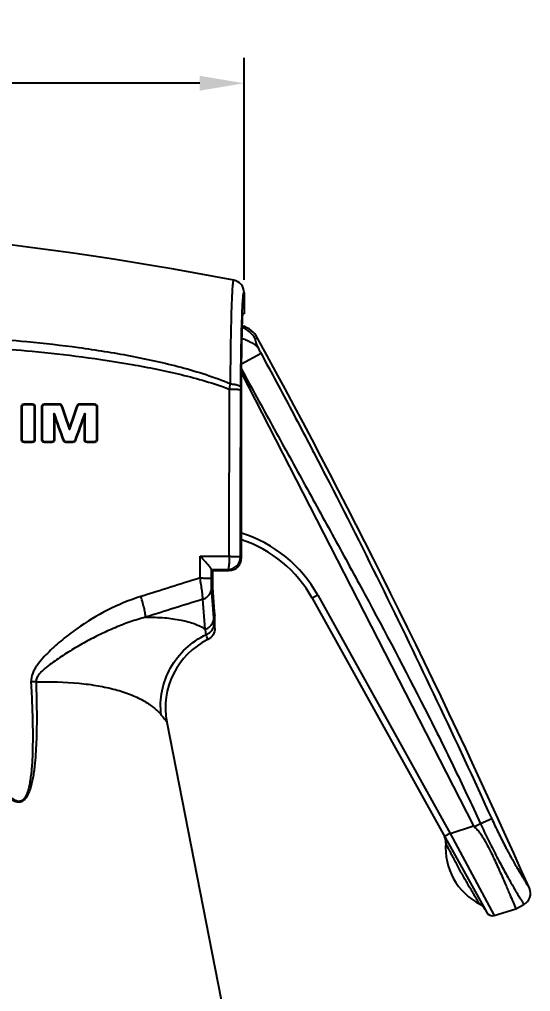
# Model space of a CAD drawing. Extents: x -7342 to 109, y -2713 to 214.
# Drawn here: x -7131.4 to -7091, y -2564.4 to -2487.5 of the extents above; entities that cross this region are included whole.
import ezdxf

# ---------------------------------------------------------------- set-up
doc = ezdxf.new("R2010")
doc.units = 0
doc.header["$LTSCALE"] = 7
doc.layers.get('0').update_dxf_attribs({"color": 2, "linetype": 'CONTINUOUS'})
doc.layers.get('Defpoints').update_dxf_attribs({"linetype": 'CONTINUOUS'})
doc.layers.add('DWG', color=7, linetype='CONTINUOUS')
doc.layers.add('EB0', color=7, linetype='CONTINUOUS', lineweight=35)
doc.styles.add('DD', font='romans', dxfattribs={"bigfont": 'GHS.shx'})
doc.dimstyles.new('CWC', dxfattribs={"dimscale": 0, "dimtxt": 3.5, "dimasz": 3.5, "dimexe": 2, "dimexo": 1, "dimgap": 1, "dimtad": 1, "dimdec": 4, "dimdsep": 46, "dimtxsty": 'DD', "dimcen": 3, "dimclrd": 2, "dimclre": 2, "dimclrt": 2, "dimadec": 3, "dimazin": 2, "dimtfac": 1, "dimtdec": 4, "dimtmove": 0, "dimatfit": 3, "dimfxl": 0, "dimtvp": 1, "dimtolj": 1, "dimtzin": 0, "dimlwd": -1, "dimlwe": -1, "dimarcsym": 0})

# ---------------------------------------------------------------- blocks, each defined once
blk = doc.blocks.new('*D52')
at = {"layer": 'Defpoints', "color": 0}
for p in [(-7178.03, -2492.561), (-7178.03, -2506.453), (-7113.659, -2509.115)]:
    blk.add_point(p, dxfattribs=at)
at = {"layer": 'DWG', "color": 2}
for p, q in [((-7178.03, -2505.453), (-7178.03, -2490.561)), ((-7113.659, -2508.115), (-7113.659, -2490.561)), ((-7117.159, -2492.561), (-7174.53, -2492.561))]:
    blk.add_line(p, q, dxfattribs=at)
for points in [[(-7174.53, -2491.978), (-7174.53, -2493.144), (-7178.03, -2492.561)], [(-7117.159, -2491.978), (-7117.159, -2493.144), (-7113.659, -2492.561)]]:
    blk.add_solid(points, dxfattribs=at)
at = {"layer": 'DWG', "color": 2, "insert": (-7145.845, -2489.811), "char_height": 3.5, "attachment_point": 5, "style": 'DD'}
blk.add_mtext('\\A1;64.7', dxfattribs=at)

msp = doc.modelspace()

# ---------------------------------------------------------------- linework, layer by layer
at = {"color": 7, "linetype": 'Continuous'}
for p, q in [((-7113.65939, -2509.11457), (-7113.65939, -2510.79106)), ((-7113.65939, -2510.79106), (-7113.76413, -2510.79198)), ((-7112.58358, -2512.72212), (-7112.78078, -2512.77706)), ((-7112.30919, -2513.94578), (-7113.85574, -2514.78641)), ((-7113.85574, -2530.09506), (-7113.85574, -2514.29106)), ((-7113.85574, -2515.48474), (-7095.51056, -2551.30103)), ((-7114.82975, -2529.97411), (-7114.81516, -2516.75013)), ((-7117.13878, -2531.6859), (-7117.13698, -2529.96765)), ((-7117.13698, -2529.96765), (-7114.82975, -2529.97411)), ((-7113.93682, -2530.01397), (-7113.85574, -2530.09506)), ((-7116.24508, -2531.72528), (-7116.24432, -2530.99547)), ((-7116.15522, -2531.09524), (-7116.24048, -2531.00997)), ((-7116.24048, -2531.00997), (-7114.93648, -2531.01363)), ((-7116.15522, -2531.09524), (-7114.85517, -2531.09494)), ((-7116.15522, -2531.09524), (-7116.15522, -2532.43446)), ((-7114.93648, -2531.01363), (-7114.85517, -2531.09494)), ((-7116.15522, -2532.43446), (-7116.01077, -2534.35674)), ((-7116.04869, -2534.84679), (-7116.23214, -2532.47204)), ((-7107.82897, -2533.05454), (-7108.26219, -2533.29534)), ((-7107.82897, -2533.05454), (-7097.3664, -2551.89024)), ((-7116.73104, -2535.74237), (-7116.9145, -2533.36761)), ((-7108.26219, -2533.29534), (-7094.46283, -2558.13823)), ((-7115.95939, -2535.65446), (-7115.95939, -2534.68904)), ((-7119.75909, -2543.08572), (-7107.14385, -2607.68446)), ((-7094.07386, -2550.72874), (-7094.95815, -2551.13231)), ((-7097.3664, -2551.89024), (-7095.51056, -2551.30103)), ((-7094.95815, -2551.13231), (-7095.44308, -2551.37993)), ((-7097.3664, -2551.89024), (-7097.79962, -2552.13104)), ((-7097.3664, -2551.89024), (-7093.87854, -2558.37328)), ((-7092.15939, -2557.84369), (-7091.53072, -2557.50871)), ((-7093.87854, -2558.37328), (-7092.15939, -2557.84369))]:
    msp.add_line(p, q, dxfattribs=at)
for centre, radius, start, end in [((-7164.64957, -2768.33914), 265, 79.0848316, 90.2183348), ((-7114.65967, -2509.11558), 1.00029, 0.0085983, 79.0915241), ((-7114.33928, -2513.67998), 2, 28.6155855, 75.0657199), ((-7639.29521, -2800.08052), 600, 23.98105968, 28.61558545), ((-7104.13022, -2509.48972), 9.31407, 205.4849036, 208.5824029), ((-7148.35273, -2509.92582), 34.22484, 348.4983386, 349.2113305), ((-7084.53659, -2516.8228), 29.38566, 179.5679045, 179.9433622), ((-7117.00813, -2538.15334), 10.50023, 29.0511115, 72.4948569), ((-7117.00409, -2538.15117), 10, 29.0506389, 71.6314796), ((-7114.9373, -2530.01315), 1.00048, 270.0471486, 359.9528514), ((-7254.54552, -2545.49909), 138.90588, 4.2176893, 4.3981698), ((-7130.98708, -2538.72355), 14.56441, 10.1475649, 11.8113085), ((-7113.87033, -2541.93573), 6, 116.1957844, 191.0500072), ((-7127.9219, -2590.32343), 50.47397, 92.484782, 92.9395758), ((-7098.70682, -2552.55718), 1, 355.6356313, 25.1670412), ((-7092.67964, -2553.01866), 5.04482, 175.6182816, 242.4829962), ((-7092.00098, -2556.62617), 1, 298.0506389, 23.9810595), ((-7095.47274, -2558.37949), 1, 29.0506261, 62.4656466), ((-7094.02574, -2557.89543), 0.5, 209.0506389, 287.1216311)]:
    msp.add_arc(centre, radius, start, end, dxfattribs=at)
for centre, major_axis, ratio, start_param, end_param in [((-7113.76411, -2514.29106), (0, 3.49909), 0.02618592, 0.00022852, 1.57079633), ((-7114.85585, -2530.0946), (-0.526, 0.85105), 0.99948946, 2.58845989, 4.15857098), ((-7115.95936, -2528.72252), (0, 5.96652), 0.02618592, 2.80627364, 3.14136413)]:
    msp.add_ellipse(centre, major_axis=major_axis, ratio=ratio, start_param=start_param, end_param=end_param, dxfattribs=at)
for points, knots in [([(-7114.67032, -2511.73502), (-7114.66427, -2511.46437), (-7114.65173, -2510.95332), (-7114.63008, -2510.23476), (-7114.60689, -2509.61428), (-7114.58252, -2509.09852), (-7114.5601, -2508.73661), (-7114.5411, -2508.50376), (-7114.52744, -2508.37184), (-7114.51507, -2508.27073), (-7114.50007, -2508.19572), (-7114.49149, -2508.15589), (-7114.47649, -2508.13218), (-7114.47039, -2508.13336)], [0, 0, 0, 0, 5424.34148075, 10242.55594632, 14403.87597728, 17864.63120447, 20588.94111424, 21666.03019871, 22549.43097907, 23237.41366683, 23729.32450583, 24027.39674759, 24152.00688726, 24152.00688726, 24152.00688726, 24152.00688726]), ([(-7113.80828, -2510.77047), (-7113.80309, -2510.64226), (-7113.79265, -2510.40184), (-7113.77527, -2510.06559), (-7113.75764, -2509.77953), (-7113.73893, -2509.54275), (-7113.72202, -2509.36286), (-7113.70094, -2509.22505), (-7113.68947, -2509.16014), (-7113.66891, -2509.11182), (-7113.65939, -2509.11457)], [0, 0, 0, 0, 4151.96546532, 7788.01817065, 10889.50643742, 13440.80375823, 15430.1259373, 16846.86333719, 17695.36360871, 18016.10811808, 18016.10811808, 18016.10811808, 18016.10811808]), ([(-7113.92141, -2516.60119), (-7113.91316, -2515.4985), (-7113.88938, -2513.55466), (-7113.84232, -2511.61106), (-7113.80828, -2510.77047)], [0, 0, 0, 0, 3084.99189649, 5438.56718991, 5438.56718991, 5438.56718991, 5438.56718991]), ([(-7114.73283, -2516.33241), (-7114.72995, -2515.91364), (-7114.71685, -2514.38108), (-7114.69523, -2512.84857), (-7114.67032, -2511.73502)], [0, 0, 0, 0, 1486.83611274, 5441.29577538, 5441.29577538, 5441.29577538, 5441.29577538]), ([(-7112.78078, -2512.77706), (-7112.89319, -2512.56998), (-7113.19365, -2512.19299), (-7113.6071, -2511.94489), (-7113.82697, -2511.86127)], [0, 0, 0, 0, 2722.78327209, 5441.15056514, 5441.15056514, 5441.15056514, 5441.15056514]), ([(-7149.28055, -2524.7798), (-7150.40986, -2524.67106), (-7152.66452, -2524.40635), (-7155.46339, -2523.93199), (-7157.67941, -2523.43685), (-7159.32471, -2522.99426), (-7160.67433, -2522.55003), (-7161.73122, -2522.13231), (-7162.50822, -2521.78065), (-7163.26238, -2521.38094), (-7163.9806, -2520.91859), (-7164.52985, -2520.46135), (-7164.90961, -2520.0355), (-7165.15092, -2519.68069), (-7165.32747, -2519.2882), (-7165.41216, -2518.86496), (-7165.38739, -2518.43397), (-7165.25869, -2518.02331), (-7165.04983, -2517.64923), (-7164.69938, -2517.20119), (-7164.17017, -2516.72353), (-7163.46537, -2516.24647), (-7162.47088, -2515.70169), (-7161.16446, -2515.14813), (-7159.55034, -2514.61426), (-7157.90788, -2514.17498), (-7156.24767, -2513.80902), (-7154.57531, -2513.50297), (-7152.89436, -2513.24773), (-7150.64476, -2512.96658), (-7147.82116, -2512.71371), (-7144.42365, -2512.54262), (-7141.02178, -2512.48922), (-7137.61946, -2512.54485), (-7134.21995, -2512.70546), (-7131.95768, -2512.88249), (-7130.82825, -2512.98927)], [0, 0, 0, 0, 4288.2162578, 8577.35963165, 10722.71903174, 12868.55491545, 15014.97309561, 16088.67787932, 17162.67938901, 18237.0397622, 19311.81212828, 20386.96891402, 20925.32711994, 21464.00243503, 22002.75984546, 22541.19073381, 23079.19286168, 23616.59719475, 24153.63209881, 24689.95862703, 25760.48978737, 26831.03503963, 27901.53665086, 30041.76995686, 32182.54716675, 34323.65993427, 36465.04140862, 38606.65417144, 40748.47752396, 42890.4937861, 47174.81887191, 51459.88052425, 55745.62953118, 60032.06366299, 64319.21652345, 68607.16476736, 68607.16476736, 68607.16476736, 68607.16476736]), ([(-7130.82825, -2512.98927), (-7129.46086, -2513.11855), (-7126.73041, -2513.43045), (-7123.3371, -2513.97178), (-7120.64358, -2514.52073), (-7118.63815, -2515.00455), (-7116.65755, -2515.58386), (-7115.36322, -2516.05696), (-7114.73283, -2516.33241)], [0, 0, 0, 0, 3418.48912727, 6837.98605993, 8548.45252823, 10259.27679716, 11970.81474489, 13683.04329224, 13683.04329224, 13683.04329224, 13683.04329224]), ([(-7113.84536, -2512.72975), (-7113.70484, -2512.77504), (-7113.43651, -2512.87668), (-7113.0699, -2513.06097), (-7112.76659, -2513.26239), (-7112.60062, -2513.41728), (-7112.53803, -2513.49731)], [0, 0, 0, 0, 2789.11961603, 5410.27891705, 7734.80094219, 9654.32722187, 9654.32722187, 9654.32722187, 9654.32722187]), ([(-7112.78078, -2512.77706), (-7112.78732, -2512.77888), (-7112.79379, -2512.79318), (-7112.79402, -2512.81261), (-7112.79215, -2512.83591), (-7112.78697, -2512.86441), (-7112.77522, -2512.91388), (-7112.75216, -2512.98863), (-7112.71461, -2513.09263), (-7112.645, -2513.26577), (-7112.58328, -2513.40206), (-7112.53802, -2513.49732)], [0, 0, 0, 0, 529.63574197, 975.86705236, 1573.0266267, 2327.32561887, 3240.00589898, 5533.02763532, 8422.65203434, 11858.4738694, 20081.04596841, 20081.04596841, 20081.04596841, 20081.04596841]), ([(-7149.21533, -2524.11136), (-7150.33633, -2524.01718), (-7152.57529, -2523.786), (-7155.35849, -2523.36696), (-7157.56649, -2522.92648), (-7159.20893, -2522.53098), (-7160.55996, -2522.13194), (-7161.62159, -2521.75426), (-7162.40436, -2521.43452), (-7163.16713, -2521.06808), (-7163.89696, -2520.63894), (-7164.45795, -2520.2053), (-7164.8417, -2519.78929), (-7165.07699, -2519.43407), (-7165.22743, -2519.0329), (-7165.25152, -2518.60309), (-7165.13998, -2518.189), (-7164.92909, -2517.81931), (-7164.65622, -2517.49515), (-7164.24118, -2517.11434), (-7163.66075, -2516.71368), (-7162.9181, -2516.31346), (-7162.14773, -2515.96999), (-7161.35993, -2515.66946), (-7160.29351, -2515.31408), (-7158.93884, -2514.93878), (-7157.29378, -2514.56832), (-7155.63581, -2514.26068), (-7153.96912, -2514.00477), (-7152.29622, -2513.79306), (-7150.05979, -2513.56264), (-7147.25604, -2513.36149), (-7143.88545, -2513.23787), (-7140.51259, -2513.21962), (-7137.14059, -2513.29932), (-7133.77208, -2513.47335), (-7131.53042, -2513.65213), (-7130.41117, -2513.75782)], [0, 0, 0, 0, 4404.80485729, 8810.82986467, 11014.66160725, 13218.98182283, 15423.86446201, 16526.75433717, 17629.90447005, 18733.35953828, 19837.16486778, 20941.0750699, 21493.94458235, 22046.967542, 22599.68769449, 23151.72279245, 23703.31065614, 24254.71374897, 24805.62936948, 25356.21214171, 26456.09490285, 27556.13888396, 28656.22327929, 29756.33551005, 30856.47540006, 33056.6047208, 35256.94133442, 37457.41426412, 39657.98381447, 41858.62748456, 44059.3279953, 48460.659245, 52862.16851458, 57263.80599626, 61665.55468575, 66067.4201431, 70469.43535504, 70469.43535504, 70469.43535504, 70469.43535504]), ([(-7130.41117, -2513.75782), (-7129.09086, -2513.88251), (-7126.45419, -2514.17718), (-7123.17449, -2514.67248), (-7120.56746, -2515.16499), (-7118.62363, -2515.59377), (-7116.69836, -2516.10071), (-7115.4344, -2516.51134), (-7114.81516, -2516.75013)], [0, 0, 0, 0, 3422.57068543, 6845.38636711, 8557.12924859, 10269.0156254, 11981.30798804, 13694.132239, 13694.132239, 13694.132239, 13694.132239]), ([(-7112.30919, -2513.94578), (-7111.49251, -2515.44975), (-7109.8743, -2518.46564), (-7106.70155, -2524.52975), (-7101.30443, -2535.22141), (-7096.91917, -2544.50471), (-7094.07386, -2550.72874)], [0, 0, 0, 0, 1219.04529907, 2437.89752941, 4874.93491507, 9749.66530752, 9749.66530752, 9749.66530752, 9749.66530752]), ([(-7113.85596, -2515.18249), (-7113.45197, -2515.92617), (-7112.64397, -2517.41353), (-7111.42409, -2519.64026), (-7110.1996, -2521.86447), (-7108.56551, -2524.82928), (-7106.52373, -2528.53577), (-7103.28436, -2534.48104), (-7100.12149, -2540.46839), (-7097.10718, -2546.53128), (-7095.66239, -2549.59314), (-7094.95815, -2551.13231)], [0, 0, 0, 0, 1264.39041886, 2528.77999413, 3793.17094504, 5057.56081163, 7586.34094939, 10115.12074931, 15172.56893606, 17701.3289186, 20230.07528023, 20230.07528023, 20230.07528023, 20230.07528023]), ([(-7114.81516, -2516.75013), (-7114.75659, -2516.75047), (-7114.64228, -2516.7516), (-7114.47715, -2516.75459), (-7114.32626, -2516.75882), (-7114.19464, -2516.76405), (-7114.08651, -2516.77017), (-7114.01253, -2516.77605), (-7113.9679, -2516.78151), (-7113.94529, -2516.78511), (-7113.93129, -2516.78876), (-7113.92351, -2516.7916), (-7113.92224, -2516.79375)], [0, 0, 0, 0, 4378.11097648, 8545.33439225, 12346.07370075, 15662.17506572, 18389.97782688, 20446.11007967, 21199.37055446, 21762.74146237, 22134.85337522, 22321.96778132, 22321.96778132, 22321.96778132, 22321.96778132]), ([(-7114.73283, -2516.33241), (-7114.62708, -2516.33872), (-7114.43323, -2516.35926), (-7114.20839, -2516.40781), (-7114.06517, -2516.46278), (-7113.97826, -2516.50951), (-7113.92486, -2516.56387), (-7113.92141, -2516.60119)], [0, 0, 0, 0, 4182.32816148, 7679.03234762, 9066.81212217, 10184.63836232, 11664.20193041, 11664.20193041, 11664.20193041, 11664.20193041]), ([(-7116.24432, -2530.99547), (-7116.24563, -2530.98682), (-7116.25488, -2530.96608), (-7116.28595, -2530.91314), (-7116.34879, -2530.82885), (-7116.4444, -2530.71152), (-7116.56122, -2530.57693), (-7116.69264, -2530.43144), (-7116.88452, -2530.22566), (-7117.03447, -2530.07105), (-7117.13698, -2529.96765)], [0, 0, 0, 0, 350.7676576, 893.53247617, 2471.67017139, 4551.48392629, 6970.91733783, 9618.28253339, 12416.66960487, 18257.76426159, 18257.76426159, 18257.76426159, 18257.76426159]), ([(-7114.82975, -2529.97411), (-7114.82789, -2530.10368), (-7114.83547, -2530.34508), (-7114.85128, -2530.62982), (-7114.87455, -2530.8176), (-7114.89065, -2530.9152), (-7114.90837, -2530.97604), (-7114.92479, -2531.00409), (-7114.93269, -2531.01243), (-7114.93648, -2531.01363)], [0, 0, 0, 0, 5912.71565075, 11013.15007768, 13010.96833084, 14533.83973354, 15543.0096441, 15852.05345415, 16033.62864024, 16033.62864024, 16033.62864024, 16033.62864024]), ([(-7114.82975, -2529.97411), (-7114.77118, -2529.97442), (-7114.65688, -2529.97545), (-7114.49174, -2529.97819), (-7114.34085, -2529.98205), (-7114.20924, -2529.98683), (-7114.10111, -2529.99243), (-7114.02713, -2529.99778), (-7113.9825, -2530.0028), (-7113.9599, -2530.00604), (-7113.94596, -2530.00946), (-7113.93816, -2530.01192), (-7113.93682, -2530.01397)], [0, 0, 0, 0, 4424.58016053, 8635.95371863, 12476.81564828, 15827.68866869, 18583.70713296, 20660.4207797, 21420.71605359, 21988.70989921, 22362.64451725, 22547.42243209, 22547.42243209, 22547.42243209, 22547.42243209]), ([(-7130.11015, -2539.89691), (-7130.08896, -2540.53218), (-7130.05734, -2541.80304), (-7130.0554, -2543.39224), (-7130.089, -2544.66292), (-7130.13766, -2545.61491), (-7130.2051, -2546.40649), (-7130.28367, -2547.03695), (-7130.35871, -2547.50743), (-7130.4554, -2547.97399), (-7130.58336, -2548.43268), (-7130.73081, -2548.80264), (-7130.89365, -2549.07559), (-7131.04845, -2549.25777), (-7131.24847, -2549.39399), (-7131.48841, -2549.44087), (-7131.72532, -2549.39224), (-7132.01174, -2549.25212), (-7132.32244, -2548.99963), (-7132.64758, -2548.6511), (-7132.94343, -2548.27665), (-7133.21856, -2547.88697), (-7133.47847, -2547.48692), (-7133.80924, -2546.94359), (-7134.19929, -2546.25053), (-7134.64158, -2545.40501), (-7135.06469, -2544.54973), (-7135.47291, -2543.68724), (-7135.86914, -2542.81919), (-7136.38425, -2541.65586), (-7137.00744, -2540.19264), (-7137.73072, -2538.42659), (-7138.43483, -2536.65283), (-7139.12351, -2534.87304), (-7139.79946, -2533.0884), (-7140.24294, -2531.89596), (-7140.46314, -2531.29918)], [0, 0, 0, 0, 4554.48614269, 9108.52232213, 11385.3652658, 13661.94418585, 15938.08849855, 17076.01479218, 18213.73000975, 19351.14239492, 20488.03030397, 21623.69629389, 22191.53697408, 22758.98816713, 23325.44110353, 23891.30663893, 24458.80699707, 25027.12095492, 26163.30153109, 27301.49621387, 28440.33116505, 29579.44838181, 30718.71162891, 31858.06320699, 34136.81405605, 36415.72648084, 38694.71784232, 40973.75168575, 43252.80837718, 45531.87740724, 50089.98939079, 54648.11034591, 59206.21664478, 63764.29570099, 68322.3397892, 72880.34434712, 72880.34434712, 72880.34434712, 72880.34434712]), ([(-7130.51035, -2539.91587), (-7130.47615, -2540.54331), (-7130.41701, -2541.79866), (-7130.37537, -2543.36913), (-7130.37236, -2544.62578), (-7130.39035, -2545.56802), (-7130.42862, -2546.3525), (-7130.48069, -2546.9785), (-7130.53384, -2547.44658), (-7130.60618, -2547.912), (-7130.68971, -2548.29581), (-7130.77957, -2548.59662), (-7130.86296, -2548.81687), (-7130.96954, -2549.02716), (-7131.11048, -2549.217), (-7131.27764, -2549.33133), (-7131.43265, -2549.36382), (-7131.59069, -2549.35473), (-7131.77687, -2549.28212), (-7131.97154, -2549.1488), (-7132.14745, -2548.99164), (-7132.36307, -2548.76305), (-7132.60702, -2548.4546), (-7132.87434, -2548.06632), (-7133.12415, -2547.66646), (-7133.36104, -2547.25883), (-7133.66355, -2546.70776), (-7134.02186, -2546.00826), (-7134.42997, -2545.15811), (-7134.82177, -2544.30032), (-7135.20091, -2543.43684), (-7135.56984, -2542.56896), (-7136.05049, -2541.40705), (-7136.63366, -2539.94745), (-7137.31252, -2538.18774), (-7137.97504, -2536.42182), (-7138.62442, -2534.65103), (-7139.26293, -2532.87631), (-7139.68253, -2531.69099), (-7139.89102, -2531.09787)], [0, 0, 0, 0, 4943.16873308, 9885.98592296, 12357.25940086, 14828.32238469, 17299.03319257, 18534.26992715, 19769.33016247, 21004.13064371, 22238.46613658, 22855.56158278, 23472.45476865, 24088.9324951, 24705.07475826, 25318.4411305, 25627.36811545, 25935.5357383, 26551.76254552, 27168.71702168, 27786.08047151, 28403.69069603, 29639.01951237, 30874.84428256, 32110.89081776, 33347.06170526, 34583.3079144, 37055.85818236, 39528.55412648, 42001.32873795, 44474.14926374, 46946.99899911, 49419.86779625, 54365.60778708, 59311.38023036, 64257.16176951, 69202.93915619, 74148.70380076, 79094.45019825, 79094.45019825, 79094.45019825, 79094.45019825]), ([(-7116.24432, -2530.99547), (-7116.24403, -2530.99734), (-7116.24302, -2531.00211), (-7116.24268, -2531.00777), (-7116.24048, -2531.00997)], [0, 0, 0, 0, 2083.94363508, 5502.51079713, 5502.51079713, 5502.51079713, 5502.51079713]), ([(-7117.13878, -2531.6859), (-7117.08017, -2531.68621), (-7116.96578, -2531.68722), (-7116.80052, -2531.68992), (-7116.6495, -2531.69374), (-7116.51776, -2531.69845), (-7116.40953, -2531.70399), (-7116.33548, -2531.70928), (-7116.29081, -2531.71424), (-7116.26818, -2531.71744), (-7116.25423, -2531.72082), (-7116.24642, -2531.72324), (-7116.24508, -2531.72528)], [0, 0, 0, 0, 4418.54513887, 8624.61404622, 12460.92958648, 15808.01608706, 18560.9975452, 20635.39713104, 21394.78593888, 21962.01732124, 22335.28300391, 22519.2896941, 22519.2896941, 22519.2896941, 22519.2896941]), ([(-7116.9145, -2533.36761), (-7116.91601, -2533.28125), (-7116.93619, -2533.06298), (-7116.98256, -2532.68178), (-7117.05218, -2532.20735), (-7117.10813, -2531.86496), (-7117.13878, -2531.6859)], [0, 0, 0, 0, 1490.13391744, 3775.55164073, 6626.48890597, 9760.33304261, 9760.33304261, 9760.33304261, 9760.33304261]), ([(-7116.23214, -2532.47204), (-7116.23507, -2532.43422), (-7116.23862, -2532.33744), (-7116.24429, -2532.08855), (-7116.24524, -2531.87746), (-7116.24508, -2531.72528)], [0, 0, 0, 0, 1144.99386847, 2921.99212233, 7515.82385249, 7515.82385249, 7515.82385249, 7515.82385249]), ([(-7121.81719, -2533.15079), (-7122.72299, -2533.43468), (-7124.48638, -2534.16672), (-7126.521, -2535.40595), (-7127.84495, -2536.41398), (-7128.56776, -2537.03212), (-7129.08951, -2537.51904), (-7129.58388, -2538.03408), (-7129.96143, -2538.49519), (-7130.22199, -2538.89488), (-7130.43898, -2539.31692), (-7130.52444, -2539.67921), (-7130.51035, -2539.91587)], [0, 0, 0, 0, 5557.3400477, 11117.19448859, 13899.86732621, 15291.74012386, 16683.86075073, 18076.28567022, 19469.02233438, 20166.07204106, 20863.58841682, 22251.58228527, 22251.58228527, 22251.58228527, 22251.58228527]), ([(-7121.44461, -2534.78624), (-7121.44384, -2534.74956), (-7121.44927, -2534.66376), (-7121.4779, -2534.44927), (-7121.54776, -2534.11292), (-7121.6654, -2533.65305), (-7121.76307, -2533.32307), (-7121.81719, -2533.15079)], [0, 0, 0, 0, 767.26585018, 1793.59405774, 4525.79947074, 7944.62010389, 11721.73007963, 11721.73007963, 11721.73007963, 11721.73007963]), ([(-7116.9145, -2533.36761), (-7116.81753, -2533.33609), (-7116.63302, -2533.24431), (-7116.41127, -2533.03316), (-7116.26778, -2532.76731), (-7116.23301, -2532.56967), (-7116.23214, -2532.47204)], [0, 0, 0, 0, 2495.04000988, 4957.18740225, 7378.6921898, 9767.7580351, 9767.7580351, 9767.7580351, 9767.7580351]), ([(-7121.44461, -2534.78623), (-7121.85713, -2534.89655), (-7122.67377, -2535.14931), (-7123.86975, -2535.61053), (-7125.03693, -2536.14122), (-7126.1768, -2536.73065), (-7127.29089, -2537.37135), (-7128.19716, -2537.94589), (-7128.90103, -2538.43995), (-7129.32676, -2538.77095), (-7129.64739, -2539.06068), (-7129.86949, -2539.29888), (-7130.05611, -2539.56784), (-7130.11534, -2539.78806), (-7130.11015, -2539.89691)], [0, 0, 0, 0, 3301.34188106, 6602.05799958, 9903.99831493, 13209.05782881, 16519.39095188, 19837.44657907, 21500.54216883, 23167.0825252, 24002.35092999, 24839.5840071, 25679.4840589, 26521.9928139, 26521.9928139, 26521.9928139, 26521.9928139]), ([(-7121.44461, -2534.78623), (-7120.94163, -2534.78158), (-7120.00032, -2534.80819), (-7118.69624, -2534.97791), (-7117.61063, -2535.26893), (-7116.98919, -2535.56879), (-7116.73104, -2535.74237)], [0, 0, 0, 0, 3020.3866303, 5646.23013257, 7878.86998779, 9746.83333596, 9746.83333596, 9746.83333596, 9746.83333596]), ([(-7116.73104, -2535.74237), (-7116.63407, -2535.71085), (-7116.44956, -2535.61906), (-7116.22781, -2535.40792), (-7116.08432, -2535.14207), (-7116.04955, -2534.94442), (-7116.04869, -2534.84679)], [0, 0, 0, 0, 2500.08382242, 4967.20854592, 7393.60853969, 9787.50406412, 9787.50406412, 9787.50406412, 9787.50406412]), ([(-7116.65049, -2536.15753), (-7116.55926, -2536.12305), (-7116.38685, -2536.02834), (-7116.18119, -2535.82073), (-7116.04876, -2535.56487), (-7116.01668, -2535.3763), (-7116.01582, -2535.28311)], [0, 0, 0, 0, 2504.38726574, 4972.40920556, 7398.20543572, 9791.28182218, 9791.28182218, 9791.28182218, 9791.28182218]), ([(-7115.95939, -2535.65446), (-7115.96574, -2535.6587), (-7115.97679, -2535.63011), (-7115.98136, -2535.60589), (-7115.98923, -2535.56163), (-7115.99566, -2535.50895), (-7116.00572, -2535.41402), (-7116.01179, -2535.33771), (-7116.01582, -2535.28311)], [0, 0, 0, 0, 849.71085151, 1945.27454773, 3506.18882565, 5523.7294884, 7974.00023841, 14064.66579461, 14064.66579461, 14064.66579461, 14064.66579461]), ([(-7120.21086, -2542.52348), (-7120.29274, -2541.8938), (-7120.24302, -2540.58609), (-7119.55588, -2538.74502), (-7118.3353, -2537.18584), (-7117.23856, -2536.43638), (-7116.65049, -2536.15753)], [0, 0, 0, 0, 2400.26906457, 4845.19268723, 7313.0529086, 9773.26652723, 9773.26652723, 9773.26652723, 9773.26652723]), ([(-7116.51897, -2536.55198), (-7116.52142, -2536.55319), (-7116.53042, -2536.54405), (-7116.53731, -2536.5272), (-7116.55135, -2536.49546), (-7116.57394, -2536.42946), (-7116.60848, -2536.31496), (-7116.63538, -2536.21524), (-7116.65049, -2536.15753)], [0, 0, 0, 0, 275.09954082, 951.52021816, 2073.6969423, 3638.95795597, 8054.51832209, 14065.99640602, 14065.99640602, 14065.99640602, 14065.99640602]), ([(-7115.95939, -2535.65396), (-7115.95939, -2535.83725), (-7116.0645, -2536.21134), (-7116.3538, -2536.47071), (-7116.51827, -2536.55163)], [0, 0, 0, 0, 2761.62478843, 5523.2701897, 5523.2701897, 5523.2701897, 5523.2701897]), ([(-7130.11015, -2539.89691), (-7128.97711, -2539.87525), (-7127.33033, -2539.91356), (-7125.23974, -2540.18545), (-7123.87827, -2540.47871), (-7122.68328, -2540.86273), (-7121.66666, -2541.32974), (-7120.83903, -2541.87059), (-7120.38964, -2542.29819), (-7120.21086, -2542.52348)], [0, 0, 0, 0, 5147.37888988, 7458.98581517, 9567.62417412, 11464.38646244, 13149.62891935, 14632.96786314, 15939.32893746, 15939.32893746, 15939.32893746, 15939.32893746]), ([(-7120.21086, -2542.52348), (-7120.17707, -2542.5661), (-7120.1133, -2542.64628), (-7120.02347, -2542.75858), (-7119.94592, -2542.85506), (-7119.8814, -2542.93497), (-7119.83598, -2542.99113), (-7119.80671, -2543.02708), (-7119.78995, -2543.04794), (-7119.77734, -2543.06287), (-7119.76723, -2543.07664), (-7119.76307, -2543.0794), (-7119.7591, -2543.08671), (-7119.75909, -2543.08572)], [0, 0, 0, 0, 5574.659092, 10499.95201906, 14739.56246898, 18260.24690666, 21032.26795529, 22129.60950631, 23031.00972298, 23734.328598, 24237.95110295, 24540.58070913, 24641.57335725, 24641.57335725, 24641.57335725, 24641.57335725]), ([(-7094.07386, -2550.72874), (-7093.90304, -2551.10237), (-7093.55828, -2551.82985), (-7093.03052, -2552.87021), (-7092.52217, -2553.81269), (-7092.06054, -2554.62452), (-7091.71526, -2555.20604), (-7091.48236, -2555.58808), (-7091.34658, -2555.80762), (-7091.23908, -2555.97991), (-7091.16075, -2556.10348), (-7091.11406, -2556.1784), (-7091.09235, -2556.21126), (-7091.0873, -2556.21974)], [0, 0, 0, 0, 5036.20593776, 9867.03840179, 14298.92844395, 18161.78472465, 21314.55071027, 22588.91825692, 23646.70175898, 24478.88149706, 25078.38832922, 25440.13772046, 25561.06264744, 25561.06264744, 25561.06264744, 25561.06264744]), ([(-7095.44308, -2551.37993), (-7095.34974, -2551.45348), (-7095.17946, -2551.62118), (-7094.96151, -2551.90253), (-7094.76796, -2552.19902), (-7094.53271, -2552.60128), (-7094.26762, -2553.10838), (-7093.97529, -2553.7113), (-7093.70453, -2554.29531), (-7093.38063, -2555.01363), (-7093.02858, -2555.8152), (-7092.67337, -2556.63814), (-7092.39276, -2557.29442), (-7092.23195, -2557.67267), (-7092.1594, -2557.84367)], [0, 0, 0, 0, 1362.71183149, 2723.08373589, 4076.16752524, 5419.97332085, 8065.65275153, 10635.05059175, 13103.45073514, 15447.09749458, 19670.87567846, 23142.46314958, 25725.59005905, 27855.67804542, 27855.67804542, 27855.67804542, 27855.67804542]), ([(-7094.95815, -2551.13231), (-7094.75972, -2551.55939), (-7094.3611, -2552.3928), (-7093.847, -2553.40802), (-7093.44144, -2554.17784), (-7093.15285, -2554.71246), (-7092.87788, -2555.21052), (-7092.62018, -2555.66777), (-7092.38327, -2556.08039), (-7092.17047, -2556.44497), (-7092.00929, -2556.7172), (-7091.89475, -2556.90885), (-7091.82053, -2557.03236), (-7091.75437, -2557.14193), (-7091.69652, -2557.23734), (-7091.64719, -2557.3184), (-7091.61148, -2557.37689), (-7091.58732, -2557.41639), (-7091.57255, -2557.44052), (-7091.56003, -2557.46095), (-7091.54977, -2557.4777), (-7091.54176, -2557.49067), (-7091.53657, -2557.49931), (-7091.53345, -2557.50413), (-7091.53214, -2557.50669), (-7091.53108, -2557.50768), (-7091.53091, -2557.50872), (-7091.53072, -2557.50871)], [0, 0, 0, 0, 11045.73386347, 21666.83337866, 26689.2201661, 31454.36689239, 35916.62916872, 40033.34995393, 43765.17149269, 47076.32106205, 49934.89429987, 51185.62507707, 52313.14918544, 53314.69871513, 54187.80406351, 54930.30317158, 55540.35022246, 55795.21559946, 56016.4233601, 56203.83476515, 56357.33140573, 56476.81897495, 56562.21940192, 56592.1211711, 56613.48287436, 56626.30022478, 56630.57267869, 56630.57267869, 56630.57267869, 56630.57267869]), ([(-7095.01041, -2557.49278), (-7095.00989, -2557.49433), (-7095.01688, -2557.48174), (-7095.02135, -2557.4762), (-7095.03605, -2557.45209), (-7095.05283, -2557.42576), (-7095.07524, -2557.38988), (-7095.11276, -2557.32995), (-7095.16883, -2557.24007), (-7095.24472, -2557.11726), (-7095.33061, -2556.97667), (-7095.42427, -2556.82154), (-7095.56096, -2556.5933), (-7095.74123, -2556.28826), (-7095.96352, -2555.90447), (-7096.19134, -2555.50461), (-7096.42013, -2555.09637), (-7096.64583, -2554.68641), (-7096.8649, -2554.28171), (-7097.07332, -2553.89014), (-7097.26496, -2553.52218), (-7097.41165, -2553.23565), (-7097.51448, -2553.03111), (-7097.57965, -2552.89962), (-7097.62961, -2552.79812), (-7097.67593, -2552.7027), (-7097.68809, -2552.67884), (-7097.71244, -2552.62729), (-7097.70972, -2552.63323)], [0, 0, 0, 0, 52.20000415, 207.57451691, 463.42773467, 815.15224842, 1257.70437159, 1785.57358444, 3071.41293154, 4617.34895893, 6374.76597044, 8304.80153361, 10375.14512423, 14826.95940091, 19562.19834691, 24466.28649486, 29448.32634847, 34430.38862407, 39334.52481408, 44069.78287207, 48521.59783195, 52521.96952353, 54279.38670584, 55825.32276857, 57111.162151, 58081.58408189, 58689.16801522, 58896.73355038, 58896.73355038, 58896.73355038, 58896.73355038])]:
    msp.add_open_spline(points, degree=3, knots=knots, dxfattribs=at)
for points in [[(-7113.93682, -2530.01397), (-7113.93218, -2525.60723), (-7113.92732, -2521.20049), (-7113.92224, -2516.79375)], [(-7117.13878, -2531.6859), (-7118.69838, -2532.17378), (-7120.25785, -2532.66207), (-7121.81719, -2533.15079)], [(-7116.9145, -2533.36761), (-7118.42466, -2533.84009), (-7119.9347, -2534.31297), (-7121.44461, -2534.78623)], [(-7095.44308, -2551.37993), (-7095.47026, -2551.35851), (-7095.49478, -2551.33183), (-7095.51056, -2551.30103)]]:
    msp.add_open_spline(points, degree=3, dxfattribs=at)
at = {"layer": 'EB0', "color": 7, "linetype": 'Continuous', "lineweight": 35}
for points, knots in [([(-7130.41012, -2517.94116), (-7130.62332, -2517.94116), (-7130.83572, -2517.94116), (-7131.04812, -2517.94116), (-7131.04812, -2517.94116), (-7131.15002, -2517.94116), (-7131.23142, -2518.02386), (-7131.23142, -2518.12466), (-7131.23142, -2518.12466), (-7131.23142, -2519.00266), (-7131.23142, -2519.87986), (-7131.23142, -2520.75786), (-7131.23142, -2520.75786), (-7131.23142, -2520.85876), (-7131.15002, -2520.94096), (-7131.04812, -2520.94096), (-7131.04812, -2520.94096), (-7130.83572, -2520.94096), (-7130.62332, -2520.94096), (-7130.41012, -2520.94096), (-7130.41012, -2520.94096), (-7130.30822, -2520.94096), (-7130.22602, -2520.85876), (-7130.22602, -2520.75786), (-7130.22602, -2520.75786), (-7130.22602, -2519.87986), (-7130.22602, -2519.00266), (-7130.22602, -2518.12466), (-7130.22602, -2518.12466), (-7130.22602, -2518.02386), (-7130.30822, -2517.94116), (-7130.41012, -2517.94116)], [0, 0, 0, 0, 2223.71160859, 2223.71160859, 2223.71160859, 2223.7116086, 4447.42321717, 4447.42321717, 4447.42321717, 4447.42321718, 6671.13482576, 6671.13482576, 6671.13482576, 6671.13482577, 8894.84643434, 8894.84643434, 8894.84643434, 8894.84643435, 11118.55804293, 11118.55804293, 11118.55804293, 11118.55804294, 13342.26965152, 13342.26965152, 13342.26965152, 13342.26965153, 15565.9812601, 15565.9812601, 15565.9812601, 15565.98126011, 17789.69286869, 17789.69286869, 17789.69286869, 17789.69286869]), ([(-7125.49722, -2517.94116), (-7125.88302, -2517.94116), (-7126.26712, -2517.94116), (-7126.65302, -2517.94116), (-7126.65302, -2517.94116), (-7126.73172, -2517.94116), (-7126.80072, -2517.99026), (-7126.82562, -2518.06466), (-7126.82562, -2518.06466), (-7127.03982, -2518.68066), (-7127.25402, -2519.29746), (-7127.46722, -2519.91446), (-7127.46722, -2519.91446), (-7127.68142, -2519.29746), (-7127.89562, -2518.68066), (-7128.10982, -2518.06466), (-7128.10982, -2518.06466), (-7128.13542, -2517.99026), (-7128.20452, -2517.94116), (-7128.28322, -2517.94116), (-7128.28322, -2517.94116), (-7128.66832, -2517.94116), (-7129.05342, -2517.94116), (-7129.43922, -2517.94116), (-7129.43922, -2517.94116), (-7129.54012, -2517.94116), (-7129.62062, -2518.02386), (-7129.62062, -2518.12466), (-7129.62062, -2518.12466), (-7129.62062, -2519.00266), (-7129.62062, -2519.87986), (-7129.62062, -2520.75786), (-7129.62062, -2520.75786), (-7129.62062, -2520.85876), (-7129.54012, -2520.94096), (-7129.43922, -2520.94096), (-7129.43922, -2520.94096), (-7129.24542, -2520.94096), (-7129.05242, -2520.94096), (-7128.85932, -2520.94096), (-7128.85932, -2520.94096), (-7128.75772, -2520.94096), (-7128.67622, -2520.85876), (-7128.67622, -2520.75786), (-7128.67622, -2520.75786), (-7128.67622, -2520.07386), (-7128.67622, -2519.38996), (-7128.67622, -2518.70616), (-7128.67622, -2518.70616), (-7128.42222, -2519.41036), (-7128.16812, -2520.11436), (-7127.91422, -2520.81906), (-7127.91422, -2520.81906), (-7127.88842, -2520.89316), (-7127.81942, -2520.94096), (-7127.74252, -2520.94096), (-7127.74252, -2520.94096), (-7127.55942, -2520.94096), (-7127.37702, -2520.94096), (-7127.19472, -2520.94096), (-7127.19472, -2520.94096), (-7127.11672, -2520.94096), (-7127.04852, -2520.89316), (-7127.02202, -2520.81906), (-7127.02202, -2520.81906), (-7126.76882, -2520.11436), (-7126.51392, -2519.41036), (-7126.26002, -2518.70616), (-7126.26002, -2518.70616), (-7126.26002, -2519.38996), (-7126.26002, -2520.07386), (-7126.26002, -2520.75786), (-7126.26002, -2520.75786), (-7126.26002, -2520.85876), (-7126.17852, -2520.94096), (-7126.07582, -2520.94096), (-7126.07582, -2520.94096), (-7125.88302, -2520.94096), (-7125.69002, -2520.94096), (-7125.49722, -2520.94096), (-7125.49722, -2520.94096), (-7125.39612, -2520.94096), (-7125.31382, -2520.85876), (-7125.31382, -2520.75786), (-7125.31382, -2520.75786), (-7125.31382, -2519.87986), (-7125.31382, -2519.00266), (-7125.31382, -2518.12466), (-7125.31382, -2518.12466), (-7125.31382, -2518.02386), (-7125.39612, -2517.94116), (-7125.49722, -2517.94116)], [0, 0, 0, 0, 2118.50887773, 2118.50887773, 2118.50887773, 2118.50887774, 4237.01775545, 4237.01775545, 4237.01775545, 4237.01775546, 6355.52663318, 6355.52663318, 6355.52663318, 6355.52663319, 8474.0355109, 8474.0355109, 8474.0355109, 8474.03551091, 10592.54438863, 10592.54438863, 10592.54438863, 10592.54438864, 12711.05326635, 12711.05326635, 12711.05326635, 12711.05326636, 14829.56214408, 14829.56214408, 14829.56214408, 14829.56214409, 16948.0710218, 16948.0710218, 16948.0710218, 16948.07102181, 19066.57989953, 19066.57989953, 19066.57989953, 19066.57989954, 21185.08877725, 21185.08877725, 21185.08877725, 21185.08877726, 23303.59765498, 23303.59765498, 23303.59765498, 23303.59765499, 25422.10653271, 25422.10653271, 25422.10653271, 25422.10653272, 27540.61541043, 27540.61541043, 27540.61541043, 27540.61541044, 29659.12428816, 29659.12428816, 29659.12428816, 29659.12428817, 31777.63316588, 31777.63316588, 31777.63316588, 31777.63316589, 33896.14204361, 33896.14204361, 33896.14204361, 33896.14204362, 36014.65092133, 36014.65092133, 36014.65092133, 36014.65092134, 38133.15979906, 38133.15979906, 38133.15979906, 38133.15979907, 40251.66867678, 40251.66867678, 40251.66867678, 40251.66867679, 42370.17755451, 42370.17755451, 42370.17755451, 42370.17755452, 44488.68643223, 44488.68643223, 44488.68643223, 44488.68643224, 46607.19530996, 46607.19530996, 46607.19530996, 46607.19530997, 48725.70418769, 48725.70418769, 48725.70418769, 48725.70418769])]:
    msp.add_open_spline(points, degree=3, knots=knots, dxfattribs=at)

# ---------------------------------------------------------------- dimensions: what is measured, and where the dimension line sits
at = {"layer": 'DWG'}
dim = msp.add_linear_dim(base=(-7178.03003, -2492.56097), p1=(-7113.65938, -2509.11543), p2=(-7178.03003, -2506.4531), text='64.7', dimstyle='CWC', override={"dimscale": 1}, dxfattribs=at)
dim.commit()
dim.dimension.update_dxf_attribs({"geometry": '*D52', "text_midpoint": (-7145.84471, -2489.81097)})

doc.saveas('drawing.dxf')
